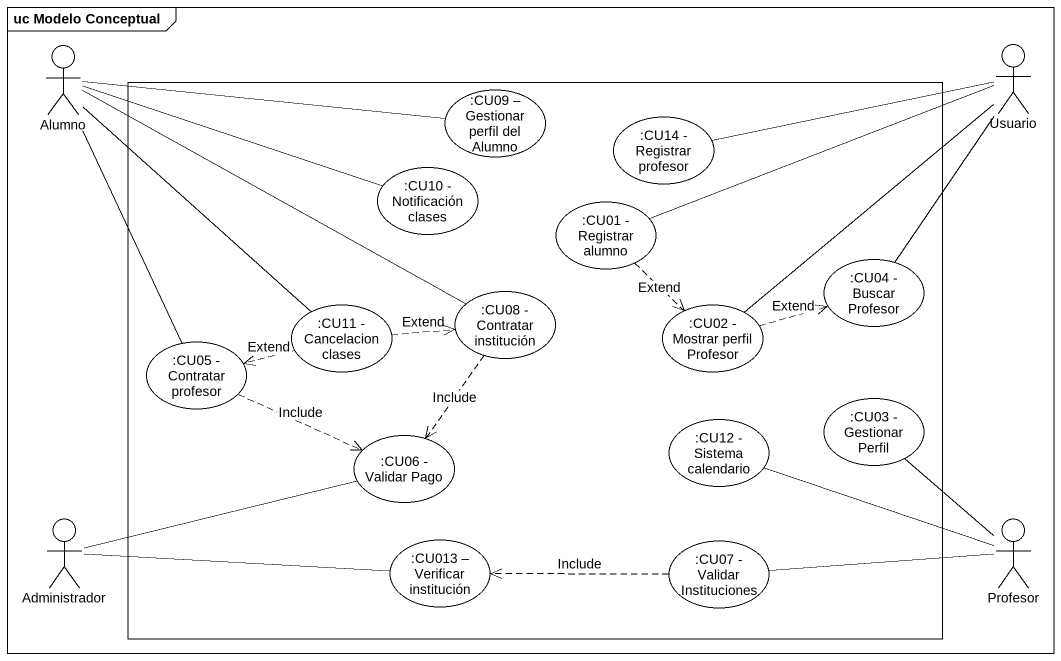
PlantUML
@startuml
mainframe uc Modelo Conceptual
actor Alumno
actor Usuario
rectangle " " as rectangle1 {
  usecase ":CU09 – Gestionar perfil del Alumno" as CU09_Gestionar_perfil_del
  usecase ":CU14 - Registrar profesor" as CU14_Registrar_profesor
  usecase ":CU10 - Notificación clases" as CU10_Notificación_clases
  usecase ":CU01 - Registrar alumno" as CU01_Registrar_alumno
  usecase ":CU08 - Contratar institución" as CU08_Contratar_institución
  usecase ":CU04 - Buscar Profesor" as CU04_Buscar_Profesor
  usecase ":CU05 - Contratar profesor" as CU05_Contratar_profesor
  usecase ":CU11 - Cancelacion clases" as CU11_Cancelacion_clases
  usecase ":CU02 - Mostrar perfil Profesor" as CU02_Mostrar_perfil_Profesor
  usecase ":CU03 - Gestionar Perfil" as CU03_Gestionar_Perfil
  usecase ":CU06 - Validar Pago" as CU06_Validar_Pago
  usecase ":CU12 - Sistema calendario" as CU12_Sistema_calendario
  usecase ":CU013 – Verificar institución" as CU013_Verificar_institución
  usecase ":CU07 - Validar Instituciones" as CU07_Validar_Instituciones
}
actor Administrador
actor Profesor
Alumno -right- CU09_Gestionar_perfil_del
Alumno -right- CU10_Notificación_clases
Alumno -right- CU08_Contratar_institución
Alumno -- CU05_Contratar_profesor
Alumno -- CU11_Cancelacion_clases
Usuario -left- CU14_Registrar_profesor
Usuario -left- CU01_Registrar_alumno
Usuario -- CU04_Buscar_Profesor
CU01_Registrar_alumno ..> CU02_Mostrar_perfil_Profesor : Extend
CU08_Contratar_institución ..> CU06_Validar_Pago : Include
CU05_Contratar_profesor .right.> CU06_Validar_Pago : Include
CU11_Cancelacion_clases .right.> CU08_Contratar_institución : Extend
CU11_Cancelacion_clases .left.> CU05_Contratar_profesor : Extend
CU02_Mostrar_perfil_Profesor -up- Usuario
CU02_Mostrar_perfil_Profesor .right.> CU04_Buscar_Profesor : Extend
Administrador -right- CU06_Validar_Pago
Administrador -right- CU013_Verificar_institución
Profesor -up- CU03_Gestionar_Perfil
Profesor -left- CU12_Sistema_calendario
Profesor -left- CU07_Validar_Instituciones
CU07_Validar_Instituciones .left.> CU013_Verificar_institución : Include
@enduml
